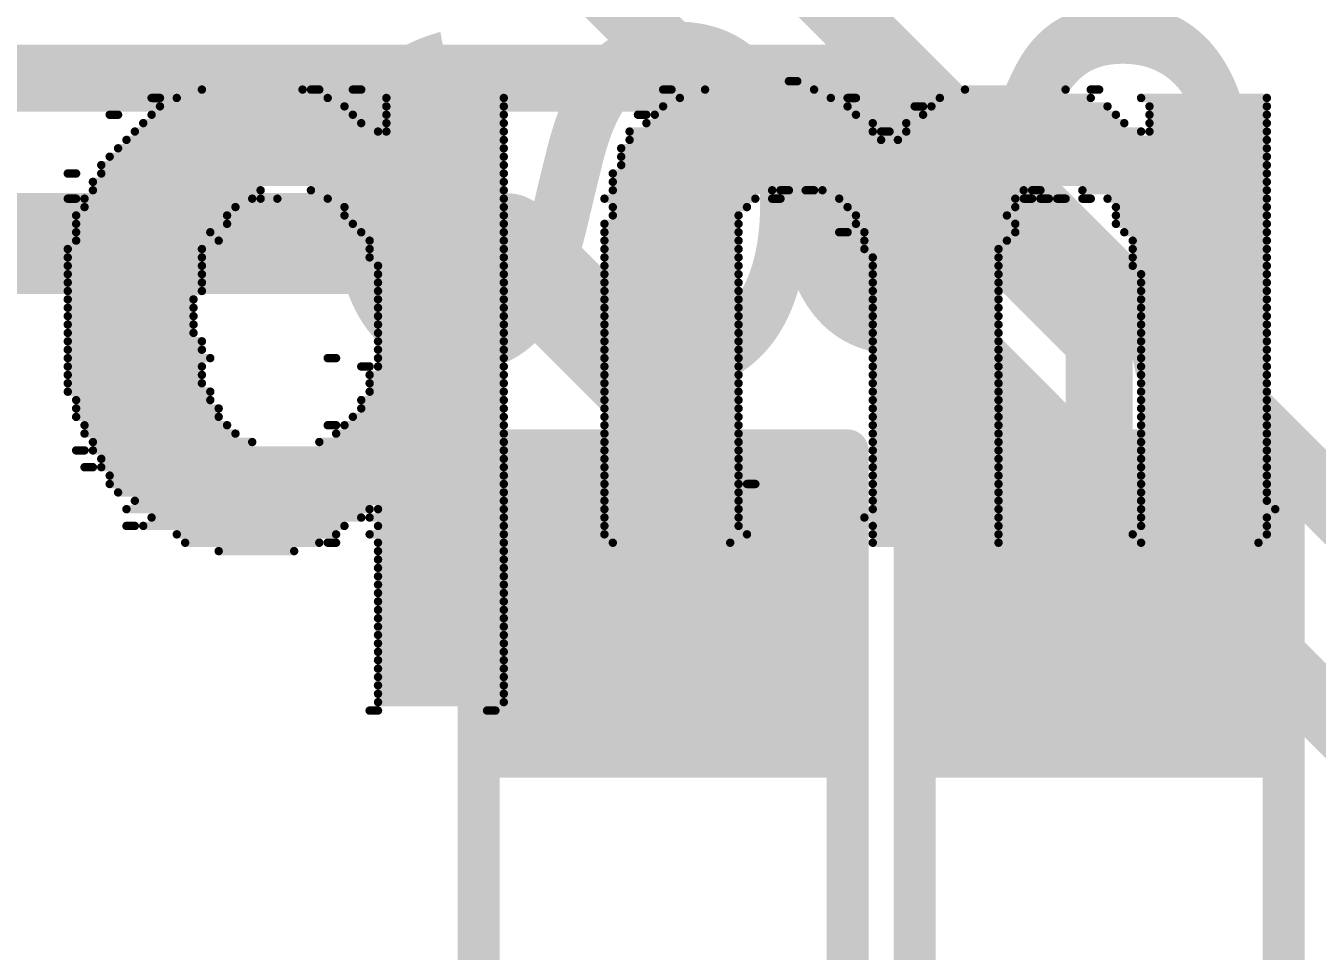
# Model space of a CAD drawing. Header units: millimetres. Extents: x -0.71 to 2.98, y -0.65 to 2.9.
# Drawn here: x 0.949 to 1.103, y 1.0423 to 1.1526 of the extents above; entities that cross this region are included whole.
import ezdxf

# ---------------------------------------------------------------- set-up
doc = ezdxf.new("R2010")
doc.units = ezdxf.units.MM
doc.header["$MEASUREMENT"] = 0
for name, color, linetype in [('BottomLayer', 5, 'Continuous'), ('BottomOverlay', 54, 'Continuous'), ('Mechanical2', 216, 'Continuous'), ('TopLayer', 1, 'Continuous'), ('TopOverlay', 2, 'Continuous'), ('TopPaste', 8, 'Continuous'), ('TopSolder', 216, 'Continuous')]:
    doc.layers.add(name, color=color, linetype=linetype)
doc.styles.add('Arial', font='', dxfattribs={"height": 0.2})
doc.styles.get('Arial').set_extended_font_data('Arial')

# ---------------------------------------------------------------- blocks, each defined once
blk = doc.blocks.new('SOLDER_BRIDGE_276')
at = {"layer": 'TopLayer'}
for points in [[(-0.045, -0.0175), (-0.045, 0.0175), (-0.015, 0.0175), (-0.015, -0.0175)], [(0.015, -0.0175), (0.015, 0.0175), (0.045, 0.0175), (0.045, -0.0175)]]:
    blk.add_hatch(color=1, dxfattribs=at).paths.add_polyline_path(points)
at = {"layer": 'TopPaste'}
for points in [[(-0.045, -0.0175), (-0.045, 0.0175), (-0.015, 0.0175), (-0.015, -0.0175)], [(0.015, -0.0175), (0.015, 0.0175), (0.045, 0.0175), (0.045, -0.0175)]]:
    blk.add_hatch(color=8, dxfattribs=at).paths.add_polyline_path(points)
at = {"layer": 'TopSolder'}
for points in [[(-0.049, -0.0215), (-0.049, 0.0215), (-0.011, 0.0215), (-0.011, -0.0215)], [(0.011, -0.0215), (0.011, 0.0215), (0.049, 0.0215), (0.049, -0.0215)]]:
    blk.add_hatch(color=216, dxfattribs=at).paths.add_polyline_path(points)
at = {"layer": 'TopOverlay', "const_width": 0.005}
for points in [[(-0.05, 0.022), (-0.05, -0.022)], [(-0.05, 0.022), (0.05, 0.022)], [(0.05, 0.022), (0.05, -0.022)], [(-0.05, -0.022), (0.05, -0.022)]]:
    blk.add_lwpolyline(points, dxfattribs=at)
at = {"layer": 'TopOverlay', "const_width": 0.0025}
for points in [[(-0.05125, 0.022, 1), (-0.04875, 0.022, 1)], [(-0.05125, 0.022, 1), (-0.04875, 0.022, 1)], [(0.04875, 0.022, 1), (0.05125, 0.022, 1)], [(0.04875, 0.022, 1), (0.05125, 0.022, 1)], [(-0.05125, -0.022, 1), (-0.04875, -0.022, 1)], [(-0.05125, -0.022, 1), (-0.04875, -0.022, 1)], [(0.04875, -0.022, 1), (0.05125, -0.022, 1)], [(0.04875, -0.022, 1), (0.05125, -0.022, 1)]]:
    blk.add_lwpolyline(points, format="xyb", close=True, dxfattribs=at)
blk = doc.blocks.new('SOLDER_BRIDGE_277')
at = {"layer": 'TopLayer'}
for points in [[(-0.045, -0.0175), (-0.045, 0.0175), (-0.015, 0.0175), (-0.015, -0.0175)], [(0.015, -0.0175), (0.015, 0.0175), (0.045, 0.0175), (0.045, -0.0175)]]:
    blk.add_hatch(color=1, dxfattribs=at).paths.add_polyline_path(points)
at = {"layer": 'TopPaste'}
for points in [[(-0.045, -0.0175), (-0.045, 0.0175), (-0.015, 0.0175), (-0.015, -0.0175)], [(0.015, -0.0175), (0.015, 0.0175), (0.045, 0.0175), (0.045, -0.0175)]]:
    blk.add_hatch(color=8, dxfattribs=at).paths.add_polyline_path(points)
at = {"layer": 'TopSolder'}
for points in [[(-0.049, -0.0215), (-0.049, 0.0215), (-0.011, 0.0215), (-0.011, -0.0215)], [(0.011, -0.0215), (0.011, 0.0215), (0.049, 0.0215), (0.049, -0.0215)]]:
    blk.add_hatch(color=216, dxfattribs=at).paths.add_polyline_path(points)
at = {"layer": 'TopOverlay', "const_width": 0.005}
for points in [[(-0.05, 0.022), (-0.05, -0.022)], [(-0.05, 0.022), (0.05, 0.022)], [(0.05, 0.022), (0.05, -0.022)], [(-0.05, -0.022), (0.05, -0.022)]]:
    blk.add_lwpolyline(points, dxfattribs=at)
at = {"layer": 'TopOverlay', "const_width": 0.0025}
for points in [[(-0.05125, 0.022, 1), (-0.04875, 0.022, 1)], [(-0.05125, 0.022, 1), (-0.04875, 0.022, 1)], [(0.04875, 0.022, 1), (0.05125, 0.022, 1)], [(0.04875, 0.022, 1), (0.05125, 0.022, 1)], [(-0.05125, -0.022, 1), (-0.04875, -0.022, 1)], [(-0.05125, -0.022, 1), (-0.04875, -0.022, 1)], [(0.04875, -0.022, 1), (0.05125, -0.022, 1)], [(0.04875, -0.022, 1), (0.05125, -0.022, 1)]]:
    blk.add_lwpolyline(points, format="xyb", close=True, dxfattribs=at)

msp = doc.modelspace()

# ---------------------------------------------------------------- linework, layer by layer
at = {"layer": 'BottomLayer', "const_width": 0.008}
for points in [[(1.00477, 1.19569), (1.13414, 1.06631)], [(0.99731, 1.17769), (1.12669, 1.04831)]]:
    msp.add_lwpolyline(points, dxfattribs=at)
at = {"layer": 'BottomOverlay', "const_width": 0.001}
for points in [[(1.04, 1.146), (1.041, 1.146)], [(0.964, 1.144), (0.965, 1.144)], [(0.967, 1.144), (0.985, 1.144)], [(0.97, 1.145), (0.982, 1.145)], [(0.983, 1.145), (0.984, 1.145)], [(0.988, 1.145), (0.989, 1.145)], [(0.992, 1.144), (1.006, 1.144)], [(1.025, 1.145), (1.026, 1.145)], [(1.027, 1.144), (1.045, 1.144)], [(1.03, 1.145), (1.043, 1.145)], [(1.047, 1.144), (1.048, 1.144)], [(1.058, 1.144), (1.076, 1.144)], [(1.061, 1.145), (1.073, 1.145)], [(1.076, 1.145), (1.077, 1.145)], [(1.082, 1.144), (1.097, 1.144)], [(0.965, 1.143), (0.987, 1.143)], [(0.992, 1.143), (1.006, 1.143)], [(1.025, 1.143), (1.047, 1.143)], [(1.055, 1.143), (1.056, 1.143)], [(1.057, 1.143), (1.078, 1.143)], [(1.083, 1.143), (1.097, 1.143)], [(0.959, 1.142), (0.96, 1.142)], [(0.963, 1.141), (0.989, 1.141)], [(0.964, 1.142), (0.988, 1.142)], [(0.992, 1.142), (1.006, 1.142)], [(0.992, 1.141), (1.006, 1.141)], [(1.022, 1.142), (1.023, 1.142)], [(1.023, 1.141), (1.05, 1.141)], [(1.024, 1.142), (1.048, 1.142)], [(1.054, 1.141), (1.08, 1.141)], [(1.056, 1.142), (1.079, 1.142)], [(1.083, 1.142), (1.097, 1.142)], [(1.083, 1.141), (1.097, 1.141)], [(0.962, 1.14), (0.991, 1.14)], [(0.992, 1.14), (1.006, 1.14)], [(1.021, 1.14), (1.05, 1.14)], [(1.051, 1.14), (1.052, 1.14)], [(1.054, 1.14), (1.082, 1.14)], [(1.083, 1.14), (1.097, 1.14)], [(0.96, 1.138), (1.006, 1.138)], [(0.961, 1.139), (1.006, 1.139)], [(1.02, 1.138), (1.097, 1.138)], [(1.021, 1.139), (1.051, 1.139)], [(1.053, 1.139), (1.097, 1.139)], [(0.959, 1.137), (1.006, 1.137)], [(1.02, 1.137), (1.097, 1.137)], [(0.954, 1.135), (0.955, 1.135)], [(0.958, 1.136), (1.006, 1.136)], [(0.958, 1.135), (1.006, 1.135)], [(1.019, 1.135), (1.097, 1.135)], [(1.02, 1.136), (1.097, 1.136)], [(0.957, 1.134), (1.006, 1.134)], [(0.957, 1.133), (0.977, 1.133)], [(0.983, 1.133), (1.006, 1.133)], [(1.019, 1.134), (1.097, 1.134)], [(1.019, 1.133), (1.038, 1.133)], [(1.039, 1.133), (1.04, 1.133)], [(1.042, 1.133), (1.043, 1.133)], [(1.044, 1.133), (1.068, 1.133)], [(1.069, 1.133), (1.07, 1.133)], [(1.075, 1.133), (1.097, 1.133)], [(0.954, 1.132), (0.955, 1.132)], [(0.956, 1.132), (0.976, 1.132)], [(0.977, 1.132), (0.979, 1.132)], [(0.985, 1.132), (1.006, 1.132)], [(1.018, 1.132), (1.036, 1.132)], [(1.038, 1.132), (1.039, 1.132)], [(1.046, 1.132), (1.067, 1.132)], [(1.068, 1.132), (1.069, 1.132)], [(1.07, 1.132), (1.071, 1.132)], [(1.072, 1.132), (1.073, 1.132)], [(1.075, 1.132), (1.076, 1.132)], [(1.078, 1.132), (1.097, 1.132)], [(0.955, 1.13), (0.973, 1.13)], [(0.956, 1.131), (0.974, 1.131)], [(0.987, 1.131), (1.006, 1.131)], [(0.987, 1.13), (1.006, 1.13)], [(1.019, 1.131), (1.035, 1.131)], [(1.019, 1.13), (1.034, 1.13)], [(1.047, 1.131), (1.067, 1.131)], [(1.048, 1.13), (1.066, 1.13)], [(1.079, 1.131), (1.097, 1.131)], [(1.079, 1.13), (1.097, 1.13)], [(0.955, 1.129), (0.973, 1.129)], [(0.988, 1.129), (1.006, 1.129)], [(1.018, 1.129), (1.034, 1.129)], [(1.048, 1.129), (1.067, 1.129)], [(1.079, 1.129), (1.097, 1.129)], [(0.955, 1.128), (0.971, 1.128)], [(0.955, 1.127), (0.972, 1.127)], [(0.989, 1.128), (1.006, 1.128)], [(0.99, 1.127), (1.006, 1.127)], [(1.018, 1.128), (1.034, 1.128)], [(1.018, 1.127), (1.034, 1.127)], [(1.046, 1.128), (1.047, 1.128)], [(1.049, 1.128), (1.067, 1.128)], [(1.049, 1.127), (1.066, 1.127)], [(1.08, 1.128), (1.097, 1.128)], [(1.081, 1.127), (1.097, 1.127)], [(0.954, 1.126), (0.97, 1.126)], [(0.99, 1.126), (1.006, 1.126)], [(1.018, 1.126), (1.034, 1.126)], [(1.049, 1.126), (1.065, 1.126)], [(1.081, 1.126), (1.097, 1.126)], [(0.954, 1.125), (0.97, 1.125)], [(0.954, 1.124), (0.97, 1.124)], [(0.99, 1.125), (1.006, 1.125)], [(0.991, 1.124), (1.006, 1.124)], [(1.018, 1.125), (1.034, 1.125)], [(1.018, 1.124), (1.034, 1.124)], [(1.05, 1.125), (1.065, 1.125)], [(1.05, 1.124), (1.065, 1.124)], [(1.081, 1.125), (1.097, 1.125)], [(1.081, 1.124), (1.097, 1.124)], [(0.954, 1.123), (0.97, 1.123)], [(0.991, 1.123), (1.006, 1.123)], [(1.018, 1.123), (1.034, 1.123)], [(1.05, 1.123), (1.065, 1.123)], [(1.082, 1.123), (1.097, 1.123)], [(0.954, 1.122), (0.97, 1.122)], [(0.954, 1.121), (0.97, 1.121)], [(0.991, 1.122), (1.006, 1.122)], [(0.991, 1.121), (1.006, 1.121)], [(1.018, 1.122), (1.034, 1.122)], [(1.018, 1.121), (1.034, 1.121)], [(1.05, 1.122), (1.065, 1.122)], [(1.05, 1.121), (1.065, 1.121)], [(1.082, 1.122), (1.097, 1.122)], [(1.082, 1.121), (1.097, 1.121)], [(0.954, 1.12), (0.969, 1.12)], [(0.991, 1.12), (1.006, 1.12)], [(1.018, 1.12), (1.034, 1.12)], [(1.05, 1.12), (1.065, 1.12)], [(1.082, 1.12), (1.097, 1.12)], [(0.954, 1.119), (0.969, 1.119)], [(0.954, 1.118), (0.969, 1.118)], [(0.991, 1.119), (1.006, 1.119)], [(0.991, 1.118), (1.006, 1.118)], [(1.018, 1.119), (1.034, 1.119)], [(1.018, 1.118), (1.034, 1.118)], [(1.05, 1.119), (1.065, 1.119)], [(1.05, 1.118), (1.065, 1.118)], [(1.082, 1.119), (1.097, 1.119)], [(1.082, 1.118), (1.097, 1.118)], [(0.954, 1.117), (0.969, 1.117)], [(0.954, 1.116), (0.969, 1.116)], [(0.991, 1.117), (1.006, 1.117)], [(0.991, 1.116), (1.006, 1.116)], [(1.018, 1.117), (1.034, 1.117)], [(1.018, 1.116), (1.034, 1.116)], [(1.05, 1.117), (1.065, 1.117)], [(1.05, 1.116), (1.065, 1.116)], [(1.082, 1.117), (1.097, 1.117)], [(1.082, 1.116), (1.097, 1.116)], [(0.954, 1.115), (0.97, 1.115)], [(0.991, 1.115), (1.006, 1.115)], [(1.018, 1.115), (1.034, 1.115)], [(1.05, 1.115), (1.065, 1.115)], [(1.082, 1.115), (1.097, 1.115)], [(0.954, 1.114), (0.97, 1.114)], [(0.954, 1.113), (0.971, 1.113)], [(0.985, 1.113), (0.986, 1.113)], [(0.991, 1.114), (1.006, 1.114)], [(0.991, 1.113), (1.006, 1.113)], [(1.018, 1.114), (1.034, 1.114)], [(1.018, 1.113), (1.034, 1.113)], [(1.05, 1.114), (1.065, 1.114)], [(1.05, 1.113), (1.065, 1.113)], [(1.082, 1.114), (1.097, 1.114)], [(1.082, 1.113), (1.097, 1.113)], [(0.954, 1.112), (0.97, 1.112)], [(0.989, 1.112), (0.99, 1.112)], [(0.991, 1.112), (1.006, 1.112)], [(1.018, 1.112), (1.034, 1.112)], [(1.05, 1.112), (1.065, 1.112)], [(1.082, 1.112), (1.097, 1.112)], [(0.954, 1.111), (0.97, 1.111)], [(0.954, 1.11), (0.97, 1.11)], [(0.99, 1.111), (1.006, 1.111)], [(0.99, 1.11), (1.006, 1.11)], [(1.018, 1.111), (1.034, 1.111)], [(1.018, 1.11), (1.034, 1.11)], [(1.05, 1.111), (1.065, 1.111)], [(1.05, 1.11), (1.065, 1.11)], [(1.082, 1.111), (1.097, 1.111)], [(1.082, 1.11), (1.097, 1.11)], [(0.954, 1.109), (0.971, 1.109)], [(0.99, 1.109), (1.006, 1.109)], [(1.018, 1.109), (1.034, 1.109)], [(1.05, 1.109), (1.065, 1.109)], [(1.082, 1.109), (1.097, 1.109)], [(0.955, 1.108), (0.971, 1.108)], [(0.955, 1.107), (0.972, 1.107)], [(0.989, 1.108), (1.006, 1.108)], [(0.989, 1.107), (1.006, 1.107)], [(1.018, 1.108), (1.034, 1.108)], [(1.018, 1.107), (1.034, 1.107)], [(1.05, 1.108), (1.065, 1.108)], [(1.05, 1.107), (1.065, 1.107)], [(1.082, 1.108), (1.097, 1.108)], [(1.082, 1.107), (1.097, 1.107)], [(0.955, 1.106), (0.972, 1.106)], [(0.988, 1.106), (1.006, 1.106)], [(1.018, 1.106), (1.034, 1.106)], [(1.05, 1.106), (1.065, 1.106)], [(1.082, 1.106), (1.097, 1.106)], [(0.956, 1.105), (0.973, 1.105)], [(0.956, 1.104), (0.974, 1.104)], [(0.985, 1.105), (0.986, 1.105)], [(0.986, 1.104), (1.006, 1.104)], [(0.987, 1.105), (1.006, 1.105)], [(1.018, 1.105), (1.034, 1.105)], [(1.018, 1.104), (1.034, 1.104)], [(1.05, 1.105), (1.065, 1.105)], [(1.05, 1.104), (1.065, 1.104)], [(1.082, 1.105), (1.097, 1.105)], [(1.082, 1.104), (1.097, 1.104)], [(0.957, 1.103), (0.976, 1.103)], [(0.984, 1.103), (1.006, 1.103)], [(1.018, 1.103), (1.034, 1.103)], [(1.05, 1.103), (1.065, 1.103)], [(1.082, 1.103), (1.097, 1.103)], [(0.955, 1.102), (0.956, 1.102)], [(0.957, 1.102), (1.006, 1.102)], [(0.958, 1.101), (1.006, 1.101)], [(1.018, 1.102), (1.034, 1.102)], [(1.018, 1.101), (1.034, 1.101)], [(1.05, 1.102), (1.065, 1.102)], [(1.05, 1.101), (1.065, 1.101)], [(1.082, 1.102), (1.097, 1.102)], [(1.082, 1.101), (1.097, 1.101)], [(0.956, 1.1), (0.957, 1.1)], [(0.958, 1.1), (1.006, 1.1)], [(1.018, 1.1), (1.034, 1.1)], [(1.05, 1.1), (1.065, 1.1)], [(1.082, 1.1), (1.097, 1.1)], [(0.959, 1.099), (1.006, 1.099)], [(0.959, 1.098), (1.006, 1.098)], [(1.018, 1.099), (1.034, 1.099)], [(1.018, 1.098), (1.034, 1.098)], [(1.035, 1.098), (1.036, 1.098)], [(1.05, 1.099), (1.065, 1.099)], [(1.05, 1.098), (1.065, 1.098)], [(1.082, 1.099), (1.097, 1.099)], [(1.082, 1.098), (1.097, 1.098)], [(0.96, 1.097), (1.006, 1.097)], [(0.962, 1.096), (1.006, 1.096)], [(1.018, 1.097), (1.034, 1.097)], [(1.018, 1.096), (1.034, 1.096)], [(1.05, 1.097), (1.065, 1.097)], [(1.05, 1.096), (1.065, 1.096)], [(1.082, 1.097), (1.097, 1.097)], [(1.082, 1.096), (1.097, 1.096)], [(0.961, 1.095), (0.99, 1.095)], [(0.991, 1.095), (1.006, 1.095)], [(1.018, 1.095), (1.034, 1.095)], [(1.05, 1.095), (1.065, 1.095)], [(1.082, 1.095), (1.098, 1.095)], [(0.961, 1.093), (0.962, 1.093)], [(0.963, 1.093), (0.987, 1.093)], [(0.964, 1.094), (0.989, 1.094)], [(0.99, 1.094), (1.006, 1.094)], [(0.991, 1.093), (1.006, 1.093)], [(1.018, 1.094), (1.034, 1.094)], [(1.018, 1.093), (1.034, 1.093)], [(1.049, 1.094), (1.065, 1.094)], [(1.05, 1.093), (1.065, 1.093)], [(1.082, 1.094), (1.097, 1.094)], [(1.082, 1.093), (1.097, 1.093)], [(0.967, 1.092), (0.986, 1.092)], [(0.99, 1.092), (1.006, 1.092)], [(1.018, 1.092), (1.035, 1.092)], [(1.05, 1.092), (1.065, 1.092)], [(1.081, 1.092), (1.097, 1.092)], [(0.968, 1.091), (0.984, 1.091)], [(0.972, 1.09), (0.981, 1.09)], [(0.985, 1.091), (0.986, 1.091)], [(0.991, 1.091), (1.006, 1.091)], [(0.991, 1.09), (1.006, 1.09)], [(1.019, 1.091), (1.033, 1.091)], [(1.05, 1.091), (1.065, 1.091)], [(1.082, 1.091), (1.096, 1.091)], [(0.991, 1.089), (1.006, 1.089)], [(0.991, 1.088), (1.006, 1.088)], [(0.991, 1.087), (1.006, 1.087)], [(0.991, 1.086), (1.006, 1.086)], [(0.991, 1.085), (1.006, 1.085)], [(0.991, 1.084), (1.006, 1.084)], [(0.991, 1.083), (1.006, 1.083)], [(0.991, 1.082), (1.006, 1.082)], [(0.991, 1.081), (1.006, 1.081)], [(0.991, 1.08), (1.006, 1.08)], [(0.991, 1.079), (1.006, 1.079)], [(0.991, 1.078), (1.006, 1.078)], [(0.991, 1.077), (1.006, 1.077)], [(0.991, 1.076), (1.006, 1.076)], [(0.991, 1.075), (1.006, 1.075)], [(0.991, 1.074), (1.006, 1.074)], [(0.991, 1.073), (1.006, 1.073)], [(0.991, 1.072), (1.006, 1.072)], [(0.99, 1.071), (0.991, 1.071)], [(1.004, 1.071), (1.005, 1.071)]]:
    msp.add_lwpolyline(points, dxfattribs=at)
at = {"layer": 'BottomOverlay', "const_width": 0.0005}
for points in [[(1.03975, 1.146, 1), (1.04025, 1.146, 1)], [(1.04075, 1.146, 1), (1.04125, 1.146, 1)], [(0.96375, 1.144, 1), (0.96425, 1.144, 1)], [(0.96475, 1.144, 1), (0.96525, 1.144, 1)], [(0.96675, 1.144, 1), (0.96725, 1.144, 1)], [(0.96975, 1.145, 1), (0.97025, 1.145, 1)], [(0.98175, 1.145, 1), (0.98225, 1.145, 1)], [(0.98275, 1.145, 1), (0.98325, 1.145, 1)], [(0.98375, 1.145, 1), (0.98425, 1.145, 1)], [(0.98475, 1.144, 1), (0.98525, 1.144, 1)], [(0.98775, 1.145, 1), (0.98825, 1.145, 1)], [(0.98875, 1.145, 1), (0.98925, 1.145, 1)], [(0.99175, 1.144, 1), (0.99225, 1.144, 1)], [(1.00575, 1.144, 1), (1.00625, 1.144, 1)], [(1.02475, 1.145, 1), (1.02525, 1.145, 1)], [(1.02575, 1.145, 1), (1.02625, 1.145, 1)], [(1.02675, 1.144, 1), (1.02725, 1.144, 1)], [(1.02975, 1.145, 1), (1.03025, 1.145, 1)], [(1.04275, 1.145, 1), (1.04325, 1.145, 1)], [(1.04475, 1.144, 1), (1.04525, 1.144, 1)], [(1.04675, 1.144, 1), (1.04725, 1.144, 1)], [(1.04775, 1.144, 1), (1.04825, 1.144, 1)], [(1.05775, 1.144, 1), (1.05825, 1.144, 1)], [(1.06075, 1.145, 1), (1.06125, 1.145, 1)], [(1.07275, 1.145, 1), (1.07325, 1.145, 1)], [(1.07575, 1.145, 1), (1.07625, 1.145, 1)], [(1.07575, 1.144, 1), (1.07625, 1.144, 1)], [(1.07675, 1.145, 1), (1.07725, 1.145, 1)], [(1.08175, 1.144, 1), (1.08225, 1.144, 1)], [(1.09675, 1.144, 1), (1.09725, 1.144, 1)], [(0.96475, 1.143, 1), (0.96525, 1.143, 1)], [(0.98675, 1.143, 1), (0.98725, 1.143, 1)], [(0.99175, 1.143, 1), (0.99225, 1.143, 1)], [(1.00575, 1.143, 1), (1.00625, 1.143, 1)], [(1.02475, 1.143, 1), (1.02525, 1.143, 1)], [(1.04675, 1.143, 1), (1.04725, 1.143, 1)], [(1.05475, 1.143, 1), (1.05525, 1.143, 1)], [(1.05575, 1.143, 1), (1.05625, 1.143, 1)], [(1.05675, 1.143, 1), (1.05725, 1.143, 1)], [(1.07775, 1.143, 1), (1.07825, 1.143, 1)], [(1.08275, 1.143, 1), (1.08325, 1.143, 1)], [(1.09675, 1.143, 1), (1.09725, 1.143, 1)], [(0.95875, 1.142, 1), (0.95925, 1.142, 1)], [(0.95975, 1.142, 1), (0.96025, 1.142, 1)], [(0.96275, 1.141, 1), (0.96325, 1.141, 1)], [(0.96375, 1.142, 1), (0.96425, 1.142, 1)], [(0.98775, 1.142, 1), (0.98825, 1.142, 1)], [(0.98875, 1.141, 1), (0.98925, 1.141, 1)], [(0.99175, 1.142, 1), (0.99225, 1.142, 1)], [(0.99175, 1.141, 1), (0.99225, 1.141, 1)], [(1.00575, 1.142, 1), (1.00625, 1.142, 1)], [(1.00575, 1.141, 1), (1.00625, 1.141, 1)], [(1.02175, 1.142, 1), (1.02225, 1.142, 1)], [(1.02275, 1.142, 1), (1.02325, 1.142, 1)], [(1.02275, 1.141, 1), (1.02325, 1.141, 1)], [(1.02375, 1.142, 1), (1.02425, 1.142, 1)], [(1.04775, 1.142, 1), (1.04825, 1.142, 1)], [(1.04975, 1.141, 1), (1.05025, 1.141, 1)], [(1.05375, 1.141, 1), (1.05425, 1.141, 1)], [(1.05575, 1.142, 1), (1.05625, 1.142, 1)], [(1.07875, 1.142, 1), (1.07925, 1.142, 1)], [(1.07975, 1.141, 1), (1.08025, 1.141, 1)], [(1.08275, 1.142, 1), (1.08325, 1.142, 1)], [(1.08275, 1.141, 1), (1.08325, 1.141, 1)], [(1.09675, 1.142, 1), (1.09725, 1.142, 1)], [(1.09675, 1.141, 1), (1.09725, 1.141, 1)], [(0.96175, 1.14, 1), (0.96225, 1.14, 1)], [(0.99075, 1.14, 1), (0.99125, 1.14, 1)], [(0.99175, 1.14, 1), (0.99225, 1.14, 1)], [(1.00575, 1.14, 1), (1.00625, 1.14, 1)], [(1.02075, 1.14, 1), (1.02125, 1.14, 1)], [(1.04975, 1.14, 1), (1.05025, 1.14, 1)], [(1.05075, 1.14, 1), (1.05125, 1.14, 1)], [(1.05175, 1.14, 1), (1.05225, 1.14, 1)], [(1.05375, 1.14, 1), (1.05425, 1.14, 1)], [(1.08175, 1.14, 1), (1.08225, 1.14, 1)], [(1.08275, 1.14, 1), (1.08325, 1.14, 1)], [(1.09675, 1.14, 1), (1.09725, 1.14, 1)], [(0.95975, 1.138, 1), (0.96025, 1.138, 1)], [(0.96075, 1.139, 1), (0.96125, 1.139, 1)], [(1.00575, 1.139, 1), (1.00625, 1.139, 1)], [(1.00575, 1.138, 1), (1.00625, 1.138, 1)], [(1.01975, 1.138, 1), (1.02025, 1.138, 1)], [(1.02075, 1.139, 1), (1.02125, 1.139, 1)], [(1.05075, 1.139, 1), (1.05125, 1.139, 1)], [(1.05275, 1.139, 1), (1.05325, 1.139, 1)], [(1.09675, 1.139, 1), (1.09725, 1.139, 1)], [(1.09675, 1.138, 1), (1.09725, 1.138, 1)], [(0.95875, 1.137, 1), (0.95925, 1.137, 1)], [(1.00575, 1.137, 1), (1.00625, 1.137, 1)], [(1.01975, 1.137, 1), (1.02025, 1.137, 1)], [(1.09675, 1.137, 1), (1.09725, 1.137, 1)], [(0.95375, 1.135, 1), (0.95425, 1.135, 1)], [(0.95475, 1.135, 1), (0.95525, 1.135, 1)], [(0.95775, 1.136, 1), (0.95825, 1.136, 1)], [(0.95775, 1.135, 1), (0.95825, 1.135, 1)], [(1.00575, 1.136, 1), (1.00625, 1.136, 1)], [(1.00575, 1.135, 1), (1.00625, 1.135, 1)], [(1.01875, 1.135, 1), (1.01925, 1.135, 1)], [(1.01975, 1.136, 1), (1.02025, 1.136, 1)], [(1.09675, 1.136, 1), (1.09725, 1.136, 1)], [(1.09675, 1.135, 1), (1.09725, 1.135, 1)], [(0.95675, 1.134, 1), (0.95725, 1.134, 1)], [(0.95675, 1.133, 1), (0.95725, 1.133, 1)], [(0.97675, 1.133, 1), (0.97725, 1.133, 1)], [(0.98275, 1.133, 1), (0.98325, 1.133, 1)], [(1.00575, 1.134, 1), (1.00625, 1.134, 1)], [(1.00575, 1.133, 1), (1.00625, 1.133, 1)], [(1.01875, 1.134, 1), (1.01925, 1.134, 1)], [(1.01875, 1.133, 1), (1.01925, 1.133, 1)], [(1.03775, 1.133, 1), (1.03825, 1.133, 1)], [(1.03875, 1.133, 1), (1.03925, 1.133, 1)], [(1.03975, 1.133, 1), (1.04025, 1.133, 1)], [(1.04175, 1.133, 1), (1.04225, 1.133, 1)], [(1.04275, 1.133, 1), (1.04325, 1.133, 1)], [(1.04375, 1.133, 1), (1.04425, 1.133, 1)], [(1.06775, 1.133, 1), (1.06825, 1.133, 1)], [(1.06875, 1.133, 1), (1.06925, 1.133, 1)], [(1.06975, 1.133, 1), (1.07025, 1.133, 1)], [(1.07475, 1.133, 1), (1.07525, 1.133, 1)], [(1.09675, 1.134, 1), (1.09725, 1.134, 1)], [(1.09675, 1.133, 1), (1.09725, 1.133, 1)], [(0.95375, 1.132, 1), (0.95425, 1.132, 1)], [(0.95475, 1.132, 1), (0.95525, 1.132, 1)], [(0.95575, 1.132, 1), (0.95625, 1.132, 1)], [(0.97575, 1.132, 1), (0.97625, 1.132, 1)], [(0.97675, 1.132, 1), (0.97725, 1.132, 1)], [(0.97875, 1.132, 1), (0.97925, 1.132, 1)], [(0.98475, 1.132, 1), (0.98525, 1.132, 1)], [(1.00575, 1.132, 1), (1.00625, 1.132, 1)], [(1.01775, 1.132, 1), (1.01825, 1.132, 1)], [(1.03575, 1.132, 1), (1.03625, 1.132, 1)], [(1.03775, 1.132, 1), (1.03825, 1.132, 1)], [(1.03875, 1.132, 1), (1.03925, 1.132, 1)], [(1.04575, 1.132, 1), (1.04625, 1.132, 1)], [(1.06675, 1.132, 1), (1.06725, 1.132, 1)], [(1.06775, 1.132, 1), (1.06825, 1.132, 1)], [(1.06875, 1.132, 1), (1.06925, 1.132, 1)], [(1.06975, 1.132, 1), (1.07025, 1.132, 1)], [(1.07075, 1.132, 1), (1.07125, 1.132, 1)], [(1.07175, 1.132, 1), (1.07225, 1.132, 1)], [(1.07275, 1.132, 1), (1.07325, 1.132, 1)], [(1.07475, 1.132, 1), (1.07525, 1.132, 1)], [(1.07575, 1.132, 1), (1.07625, 1.132, 1)], [(1.07775, 1.132, 1), (1.07825, 1.132, 1)], [(1.09675, 1.132, 1), (1.09725, 1.132, 1)], [(0.95475, 1.13, 1), (0.95525, 1.13, 1)], [(0.95575, 1.131, 1), (0.95625, 1.131, 1)], [(0.97275, 1.13, 1), (0.97325, 1.13, 1)], [(0.97375, 1.131, 1), (0.97425, 1.131, 1)], [(0.98675, 1.131, 1), (0.98725, 1.131, 1)], [(0.98675, 1.13, 1), (0.98725, 1.13, 1)], [(1.00575, 1.131, 1), (1.00625, 1.131, 1)], [(1.00575, 1.13, 1), (1.00625, 1.13, 1)], [(1.01875, 1.131, 1), (1.01925, 1.131, 1)], [(1.01875, 1.13, 1), (1.01925, 1.13, 1)], [(1.03375, 1.13, 1), (1.03425, 1.13, 1)], [(1.03475, 1.131, 1), (1.03525, 1.131, 1)], [(1.04675, 1.131, 1), (1.04725, 1.131, 1)], [(1.04775, 1.13, 1), (1.04825, 1.13, 1)], [(1.06575, 1.13, 1), (1.06625, 1.13, 1)], [(1.06675, 1.131, 1), (1.06725, 1.131, 1)], [(1.07875, 1.131, 1), (1.07925, 1.131, 1)], [(1.07875, 1.13, 1), (1.07925, 1.13, 1)], [(1.09675, 1.131, 1), (1.09725, 1.131, 1)], [(1.09675, 1.13, 1), (1.09725, 1.13, 1)], [(0.95475, 1.129, 1), (0.95525, 1.129, 1)], [(0.97275, 1.129, 1), (0.97325, 1.129, 1)], [(0.98775, 1.129, 1), (0.98825, 1.129, 1)], [(1.00575, 1.129, 1), (1.00625, 1.129, 1)], [(1.01775, 1.129, 1), (1.01825, 1.129, 1)], [(1.03375, 1.129, 1), (1.03425, 1.129, 1)], [(1.04775, 1.129, 1), (1.04825, 1.129, 1)], [(1.06675, 1.129, 1), (1.06725, 1.129, 1)], [(1.07875, 1.129, 1), (1.07925, 1.129, 1)], [(1.09675, 1.129, 1), (1.09725, 1.129, 1)], [(0.95475, 1.128, 1), (0.95525, 1.128, 1)], [(0.95475, 1.127, 1), (0.95525, 1.127, 1)], [(0.97075, 1.128, 1), (0.97125, 1.128, 1)], [(0.97175, 1.127, 1), (0.97225, 1.127, 1)], [(0.98875, 1.128, 1), (0.98925, 1.128, 1)], [(0.98975, 1.127, 1), (0.99025, 1.127, 1)], [(1.00575, 1.128, 1), (1.00625, 1.128, 1)], [(1.00575, 1.127, 1), (1.00625, 1.127, 1)], [(1.01775, 1.128, 1), (1.01825, 1.128, 1)], [(1.01775, 1.127, 1), (1.01825, 1.127, 1)], [(1.03375, 1.128, 1), (1.03425, 1.128, 1)], [(1.03375, 1.127, 1), (1.03425, 1.127, 1)], [(1.04575, 1.128, 1), (1.04625, 1.128, 1)], [(1.04675, 1.128, 1), (1.04725, 1.128, 1)], [(1.04875, 1.128, 1), (1.04925, 1.128, 1)], [(1.04875, 1.127, 1), (1.04925, 1.127, 1)], [(1.06575, 1.127, 1), (1.06625, 1.127, 1)], [(1.06675, 1.128, 1), (1.06725, 1.128, 1)], [(1.07975, 1.128, 1), (1.08025, 1.128, 1)], [(1.08075, 1.127, 1), (1.08125, 1.127, 1)], [(1.09675, 1.128, 1), (1.09725, 1.128, 1)], [(1.09675, 1.127, 1), (1.09725, 1.127, 1)], [(0.95375, 1.126, 1), (0.95425, 1.126, 1)], [(0.96975, 1.126, 1), (0.97025, 1.126, 1)], [(0.98975, 1.126, 1), (0.99025, 1.126, 1)], [(1.00575, 1.126, 1), (1.00625, 1.126, 1)], [(1.01775, 1.126, 1), (1.01825, 1.126, 1)], [(1.03375, 1.126, 1), (1.03425, 1.126, 1)], [(1.04875, 1.126, 1), (1.04925, 1.126, 1)], [(1.06475, 1.126, 1), (1.06525, 1.126, 1)], [(1.08075, 1.126, 1), (1.08125, 1.126, 1)], [(1.09675, 1.126, 1), (1.09725, 1.126, 1)], [(0.95375, 1.125, 1), (0.95425, 1.125, 1)], [(0.95375, 1.124, 1), (0.95425, 1.124, 1)], [(0.96975, 1.125, 1), (0.97025, 1.125, 1)], [(0.96975, 1.124, 1), (0.97025, 1.124, 1)], [(0.98975, 1.125, 1), (0.99025, 1.125, 1)], [(0.99075, 1.124, 1), (0.99125, 1.124, 1)], [(1.00575, 1.125, 1), (1.00625, 1.125, 1)], [(1.00575, 1.124, 1), (1.00625, 1.124, 1)], [(1.01775, 1.125, 1), (1.01825, 1.125, 1)], [(1.01775, 1.124, 1), (1.01825, 1.124, 1)], [(1.03375, 1.125, 1), (1.03425, 1.125, 1)], [(1.03375, 1.124, 1), (1.03425, 1.124, 1)], [(1.04975, 1.125, 1), (1.05025, 1.125, 1)], [(1.04975, 1.124, 1), (1.05025, 1.124, 1)], [(1.06475, 1.125, 1), (1.06525, 1.125, 1)], [(1.06475, 1.124, 1), (1.06525, 1.124, 1)], [(1.08075, 1.125, 1), (1.08125, 1.125, 1)], [(1.08075, 1.124, 1), (1.08125, 1.124, 1)], [(1.09675, 1.125, 1), (1.09725, 1.125, 1)], [(1.09675, 1.124, 1), (1.09725, 1.124, 1)], [(0.95375, 1.123, 1), (0.95425, 1.123, 1)], [(0.96975, 1.123, 1), (0.97025, 1.123, 1)], [(0.99075, 1.123, 1), (0.99125, 1.123, 1)], [(1.00575, 1.123, 1), (1.00625, 1.123, 1)], [(1.01775, 1.123, 1), (1.01825, 1.123, 1)], [(1.03375, 1.123, 1), (1.03425, 1.123, 1)], [(1.04975, 1.123, 1), (1.05025, 1.123, 1)], [(1.06475, 1.123, 1), (1.06525, 1.123, 1)], [(1.08175, 1.123, 1), (1.08225, 1.123, 1)], [(1.09675, 1.123, 1), (1.09725, 1.123, 1)], [(0.95375, 1.122, 1), (0.95425, 1.122, 1)], [(0.95375, 1.121, 1), (0.95425, 1.121, 1)], [(0.96975, 1.122, 1), (0.97025, 1.122, 1)], [(0.96975, 1.121, 1), (0.97025, 1.121, 1)], [(0.99075, 1.122, 1), (0.99125, 1.122, 1)], [(0.99075, 1.121, 1), (0.99125, 1.121, 1)], [(1.00575, 1.122, 1), (1.00625, 1.122, 1)], [(1.00575, 1.121, 1), (1.00625, 1.121, 1)], [(1.01775, 1.122, 1), (1.01825, 1.122, 1)], [(1.01775, 1.121, 1), (1.01825, 1.121, 1)], [(1.03375, 1.122, 1), (1.03425, 1.122, 1)], [(1.03375, 1.121, 1), (1.03425, 1.121, 1)], [(1.04975, 1.122, 1), (1.05025, 1.122, 1)], [(1.04975, 1.121, 1), (1.05025, 1.121, 1)], [(1.06475, 1.122, 1), (1.06525, 1.122, 1)], [(1.06475, 1.121, 1), (1.06525, 1.121, 1)], [(1.08175, 1.122, 1), (1.08225, 1.122, 1)], [(1.08175, 1.121, 1), (1.08225, 1.121, 1)], [(1.09675, 1.122, 1), (1.09725, 1.122, 1)], [(1.09675, 1.121, 1), (1.09725, 1.121, 1)], [(0.95375, 1.12, 1), (0.95425, 1.12, 1)], [(0.96875, 1.12, 1), (0.96925, 1.12, 1)], [(0.99075, 1.12, 1), (0.99125, 1.12, 1)], [(1.00575, 1.12, 1), (1.00625, 1.12, 1)], [(1.01775, 1.12, 1), (1.01825, 1.12, 1)], [(1.03375, 1.12, 1), (1.03425, 1.12, 1)], [(1.04975, 1.12, 1), (1.05025, 1.12, 1)], [(1.06475, 1.12, 1), (1.06525, 1.12, 1)], [(1.08175, 1.12, 1), (1.08225, 1.12, 1)], [(1.09675, 1.12, 1), (1.09725, 1.12, 1)], [(0.95375, 1.119, 1), (0.95425, 1.119, 1)], [(0.95375, 1.118, 1), (0.95425, 1.118, 1)], [(0.96875, 1.119, 1), (0.96925, 1.119, 1)], [(0.96875, 1.118, 1), (0.96925, 1.118, 1)], [(0.99075, 1.119, 1), (0.99125, 1.119, 1)], [(0.99075, 1.118, 1), (0.99125, 1.118, 1)], [(1.00575, 1.119, 1), (1.00625, 1.119, 1)], [(1.00575, 1.118, 1), (1.00625, 1.118, 1)], [(1.01775, 1.119, 1), (1.01825, 1.119, 1)], [(1.01775, 1.118, 1), (1.01825, 1.118, 1)], [(1.03375, 1.119, 1), (1.03425, 1.119, 1)], [(1.03375, 1.118, 1), (1.03425, 1.118, 1)], [(1.04975, 1.119, 1), (1.05025, 1.119, 1)], [(1.04975, 1.118, 1), (1.05025, 1.118, 1)], [(1.06475, 1.119, 1), (1.06525, 1.119, 1)], [(1.06475, 1.118, 1), (1.06525, 1.118, 1)], [(1.08175, 1.119, 1), (1.08225, 1.119, 1)], [(1.08175, 1.118, 1), (1.08225, 1.118, 1)], [(1.09675, 1.119, 1), (1.09725, 1.119, 1)], [(1.09675, 1.118, 1), (1.09725, 1.118, 1)], [(0.95375, 1.117, 1), (0.95425, 1.117, 1)], [(0.95375, 1.116, 1), (0.95425, 1.116, 1)], [(0.96875, 1.117, 1), (0.96925, 1.117, 1)], [(0.96875, 1.116, 1), (0.96925, 1.116, 1)], [(0.99075, 1.117, 1), (0.99125, 1.117, 1)], [(0.99075, 1.116, 1), (0.99125, 1.116, 1)], [(1.00575, 1.117, 1), (1.00625, 1.117, 1)], [(1.00575, 1.116, 1), (1.00625, 1.116, 1)], [(1.01775, 1.117, 1), (1.01825, 1.117, 1)], [(1.01775, 1.116, 1), (1.01825, 1.116, 1)], [(1.03375, 1.117, 1), (1.03425, 1.117, 1)], [(1.03375, 1.116, 1), (1.03425, 1.116, 1)], [(1.04975, 1.117, 1), (1.05025, 1.117, 1)], [(1.04975, 1.116, 1), (1.05025, 1.116, 1)], [(1.06475, 1.117, 1), (1.06525, 1.117, 1)], [(1.06475, 1.116, 1), (1.06525, 1.116, 1)], [(1.08175, 1.117, 1), (1.08225, 1.117, 1)], [(1.08175, 1.116, 1), (1.08225, 1.116, 1)], [(1.09675, 1.117, 1), (1.09725, 1.117, 1)], [(1.09675, 1.116, 1), (1.09725, 1.116, 1)], [(0.95375, 1.115, 1), (0.95425, 1.115, 1)], [(0.96975, 1.115, 1), (0.97025, 1.115, 1)], [(0.99075, 1.115, 1), (0.99125, 1.115, 1)], [(1.00575, 1.115, 1), (1.00625, 1.115, 1)], [(1.01775, 1.115, 1), (1.01825, 1.115, 1)], [(1.03375, 1.115, 1), (1.03425, 1.115, 1)], [(1.04975, 1.115, 1), (1.05025, 1.115, 1)], [(1.06475, 1.115, 1), (1.06525, 1.115, 1)], [(1.08175, 1.115, 1), (1.08225, 1.115, 1)], [(1.09675, 1.115, 1), (1.09725, 1.115, 1)], [(0.95375, 1.114, 1), (0.95425, 1.114, 1)], [(0.95375, 1.113, 1), (0.95425, 1.113, 1)], [(0.96975, 1.114, 1), (0.97025, 1.114, 1)], [(0.97075, 1.113, 1), (0.97125, 1.113, 1)], [(0.98475, 1.113, 1), (0.98525, 1.113, 1)], [(0.98575, 1.113, 1), (0.98625, 1.113, 1)], [(0.99075, 1.114, 1), (0.99125, 1.114, 1)], [(0.99075, 1.113, 1), (0.99125, 1.113, 1)], [(1.00575, 1.114, 1), (1.00625, 1.114, 1)], [(1.00575, 1.113, 1), (1.00625, 1.113, 1)], [(1.01775, 1.114, 1), (1.01825, 1.114, 1)], [(1.01775, 1.113, 1), (1.01825, 1.113, 1)], [(1.03375, 1.114, 1), (1.03425, 1.114, 1)], [(1.03375, 1.113, 1), (1.03425, 1.113, 1)], [(1.04975, 1.114, 1), (1.05025, 1.114, 1)], [(1.04975, 1.113, 1), (1.05025, 1.113, 1)], [(1.06475, 1.114, 1), (1.06525, 1.114, 1)], [(1.06475, 1.113, 1), (1.06525, 1.113, 1)], [(1.08175, 1.114, 1), (1.08225, 1.114, 1)], [(1.08175, 1.113, 1), (1.08225, 1.113, 1)], [(1.09675, 1.114, 1), (1.09725, 1.114, 1)], [(1.09675, 1.113, 1), (1.09725, 1.113, 1)], [(0.95375, 1.112, 1), (0.95425, 1.112, 1)], [(0.96975, 1.112, 1), (0.97025, 1.112, 1)], [(0.98875, 1.112, 1), (0.98925, 1.112, 1)], [(0.98975, 1.112, 1), (0.99025, 1.112, 1)], [(0.99075, 1.112, 1), (0.99125, 1.112, 1)], [(1.00575, 1.112, 1), (1.00625, 1.112, 1)], [(1.01775, 1.112, 1), (1.01825, 1.112, 1)], [(1.03375, 1.112, 1), (1.03425, 1.112, 1)], [(1.04975, 1.112, 1), (1.05025, 1.112, 1)], [(1.06475, 1.112, 1), (1.06525, 1.112, 1)], [(1.08175, 1.112, 1), (1.08225, 1.112, 1)], [(1.09675, 1.112, 1), (1.09725, 1.112, 1)], [(0.95375, 1.111, 1), (0.95425, 1.111, 1)], [(0.95375, 1.11, 1), (0.95425, 1.11, 1)], [(0.96975, 1.111, 1), (0.97025, 1.111, 1)], [(0.96975, 1.11, 1), (0.97025, 1.11, 1)], [(0.98975, 1.111, 1), (0.99025, 1.111, 1)], [(0.98975, 1.11, 1), (0.99025, 1.11, 1)], [(1.00575, 1.111, 1), (1.00625, 1.111, 1)], [(1.00575, 1.11, 1), (1.00625, 1.11, 1)], [(1.01775, 1.111, 1), (1.01825, 1.111, 1)], [(1.01775, 1.11, 1), (1.01825, 1.11, 1)], [(1.03375, 1.111, 1), (1.03425, 1.111, 1)], [(1.03375, 1.11, 1), (1.03425, 1.11, 1)], [(1.04975, 1.111, 1), (1.05025, 1.111, 1)], [(1.04975, 1.11, 1), (1.05025, 1.11, 1)], [(1.06475, 1.111, 1), (1.06525, 1.111, 1)], [(1.06475, 1.11, 1), (1.06525, 1.11, 1)], [(1.08175, 1.111, 1), (1.08225, 1.111, 1)], [(1.08175, 1.11, 1), (1.08225, 1.11, 1)], [(1.09675, 1.111, 1), (1.09725, 1.111, 1)], [(1.09675, 1.11, 1), (1.09725, 1.11, 1)], [(0.95375, 1.109, 1), (0.95425, 1.109, 1)], [(0.97075, 1.109, 1), (0.97125, 1.109, 1)], [(0.98975, 1.109, 1), (0.99025, 1.109, 1)], [(1.00575, 1.109, 1), (1.00625, 1.109, 1)], [(1.01775, 1.109, 1), (1.01825, 1.109, 1)], [(1.03375, 1.109, 1), (1.03425, 1.109, 1)], [(1.04975, 1.109, 1), (1.05025, 1.109, 1)], [(1.06475, 1.109, 1), (1.06525, 1.109, 1)], [(1.08175, 1.109, 1), (1.08225, 1.109, 1)], [(1.09675, 1.109, 1), (1.09725, 1.109, 1)], [(0.95475, 1.108, 1), (0.95525, 1.108, 1)], [(0.95475, 1.107, 1), (0.95525, 1.107, 1)], [(0.97075, 1.108, 1), (0.97125, 1.108, 1)], [(0.97175, 1.107, 1), (0.97225, 1.107, 1)], [(0.98875, 1.108, 1), (0.98925, 1.108, 1)], [(0.98875, 1.107, 1), (0.98925, 1.107, 1)], [(1.00575, 1.108, 1), (1.00625, 1.108, 1)], [(1.00575, 1.107, 1), (1.00625, 1.107, 1)], [(1.01775, 1.108, 1), (1.01825, 1.108, 1)], [(1.01775, 1.107, 1), (1.01825, 1.107, 1)], [(1.03375, 1.108, 1), (1.03425, 1.108, 1)], [(1.03375, 1.107, 1), (1.03425, 1.107, 1)], [(1.04975, 1.108, 1), (1.05025, 1.108, 1)], [(1.04975, 1.107, 1), (1.05025, 1.107, 1)], [(1.06475, 1.108, 1), (1.06525, 1.108, 1)], [(1.06475, 1.107, 1), (1.06525, 1.107, 1)], [(1.08175, 1.108, 1), (1.08225, 1.108, 1)], [(1.08175, 1.107, 1), (1.08225, 1.107, 1)], [(1.09675, 1.108, 1), (1.09725, 1.108, 1)], [(1.09675, 1.107, 1), (1.09725, 1.107, 1)], [(0.95475, 1.106, 1), (0.95525, 1.106, 1)], [(0.97175, 1.106, 1), (0.97225, 1.106, 1)], [(0.98775, 1.106, 1), (0.98825, 1.106, 1)], [(1.00575, 1.106, 1), (1.00625, 1.106, 1)], [(1.01775, 1.106, 1), (1.01825, 1.106, 1)], [(1.03375, 1.106, 1), (1.03425, 1.106, 1)], [(1.04975, 1.106, 1), (1.05025, 1.106, 1)], [(1.06475, 1.106, 1), (1.06525, 1.106, 1)], [(1.08175, 1.106, 1), (1.08225, 1.106, 1)], [(1.09675, 1.106, 1), (1.09725, 1.106, 1)], [(0.95575, 1.105, 1), (0.95625, 1.105, 1)], [(0.95575, 1.104, 1), (0.95625, 1.104, 1)], [(0.97275, 1.105, 1), (0.97325, 1.105, 1)], [(0.97375, 1.104, 1), (0.97425, 1.104, 1)], [(0.98475, 1.105, 1), (0.98525, 1.105, 1)], [(0.98575, 1.105, 1), (0.98625, 1.105, 1)], [(0.98575, 1.104, 1), (0.98625, 1.104, 1)], [(0.98675, 1.105, 1), (0.98725, 1.105, 1)], [(1.00575, 1.105, 1), (1.00625, 1.105, 1)], [(1.00575, 1.104, 1), (1.00625, 1.104, 1)], [(1.01775, 1.105, 1), (1.01825, 1.105, 1)], [(1.01775, 1.104, 1), (1.01825, 1.104, 1)], [(1.03375, 1.105, 1), (1.03425, 1.105, 1)], [(1.03375, 1.104, 1), (1.03425, 1.104, 1)], [(1.04975, 1.105, 1), (1.05025, 1.105, 1)], [(1.04975, 1.104, 1), (1.05025, 1.104, 1)], [(1.06475, 1.105, 1), (1.06525, 1.105, 1)], [(1.06475, 1.104, 1), (1.06525, 1.104, 1)], [(1.08175, 1.105, 1), (1.08225, 1.105, 1)], [(1.08175, 1.104, 1), (1.08225, 1.104, 1)], [(1.09675, 1.105, 1), (1.09725, 1.105, 1)], [(1.09675, 1.104, 1), (1.09725, 1.104, 1)], [(0.95675, 1.103, 1), (0.95725, 1.103, 1)], [(0.97575, 1.103, 1), (0.97625, 1.103, 1)], [(0.98375, 1.103, 1), (0.98425, 1.103, 1)], [(1.00575, 1.103, 1), (1.00625, 1.103, 1)], [(1.01775, 1.103, 1), (1.01825, 1.103, 1)], [(1.03375, 1.103, 1), (1.03425, 1.103, 1)], [(1.04975, 1.103, 1), (1.05025, 1.103, 1)], [(1.06475, 1.103, 1), (1.06525, 1.103, 1)], [(1.08175, 1.103, 1), (1.08225, 1.103, 1)], [(1.09675, 1.103, 1), (1.09725, 1.103, 1)], [(0.95475, 1.102, 1), (0.95525, 1.102, 1)], [(0.95575, 1.102, 1), (0.95625, 1.102, 1)], [(0.95675, 1.102, 1), (0.95725, 1.102, 1)], [(0.95775, 1.101, 1), (0.95825, 1.101, 1)], [(1.00575, 1.102, 1), (1.00625, 1.102, 1)], [(1.00575, 1.101, 1), (1.00625, 1.101, 1)], [(1.01775, 1.102, 1), (1.01825, 1.102, 1)], [(1.01775, 1.101, 1), (1.01825, 1.101, 1)], [(1.03375, 1.102, 1), (1.03425, 1.102, 1)], [(1.03375, 1.101, 1), (1.03425, 1.101, 1)], [(1.04975, 1.102, 1), (1.05025, 1.102, 1)], [(1.04975, 1.101, 1), (1.05025, 1.101, 1)], [(1.06475, 1.102, 1), (1.06525, 1.102, 1)], [(1.06475, 1.101, 1), (1.06525, 1.101, 1)], [(1.08175, 1.102, 1), (1.08225, 1.102, 1)], [(1.08175, 1.101, 1), (1.08225, 1.101, 1)], [(1.09675, 1.102, 1), (1.09725, 1.102, 1)], [(1.09675, 1.101, 1), (1.09725, 1.101, 1)], [(0.95575, 1.1, 1), (0.95625, 1.1, 1)], [(0.95675, 1.1, 1), (0.95725, 1.1, 1)], [(0.95775, 1.1, 1), (0.95825, 1.1, 1)], [(1.00575, 1.1, 1), (1.00625, 1.1, 1)], [(1.01775, 1.1, 1), (1.01825, 1.1, 1)], [(1.03375, 1.1, 1), (1.03425, 1.1, 1)], [(1.04975, 1.1, 1), (1.05025, 1.1, 1)], [(1.06475, 1.1, 1), (1.06525, 1.1, 1)], [(1.08175, 1.1, 1), (1.08225, 1.1, 1)], [(1.09675, 1.1, 1), (1.09725, 1.1, 1)], [(0.95875, 1.099, 1), (0.95925, 1.099, 1)], [(0.95875, 1.098, 1), (0.95925, 1.098, 1)], [(1.00575, 1.099, 1), (1.00625, 1.099, 1)], [(1.00575, 1.098, 1), (1.00625, 1.098, 1)], [(1.01775, 1.099, 1), (1.01825, 1.099, 1)], [(1.01775, 1.098, 1), (1.01825, 1.098, 1)], [(1.03375, 1.099, 1), (1.03425, 1.099, 1)], [(1.03375, 1.098, 1), (1.03425, 1.098, 1)], [(1.03475, 1.098, 1), (1.03525, 1.098, 1)], [(1.03575, 1.098, 1), (1.03625, 1.098, 1)], [(1.04975, 1.099, 1), (1.05025, 1.099, 1)], [(1.04975, 1.098, 1), (1.05025, 1.098, 1)], [(1.06475, 1.099, 1), (1.06525, 1.099, 1)], [(1.06475, 1.098, 1), (1.06525, 1.098, 1)], [(1.08175, 1.099, 1), (1.08225, 1.099, 1)], [(1.08175, 1.098, 1), (1.08225, 1.098, 1)], [(1.09675, 1.099, 1), (1.09725, 1.099, 1)], [(1.09675, 1.098, 1), (1.09725, 1.098, 1)], [(0.95975, 1.097, 1), (0.96025, 1.097, 1)], [(0.96175, 1.096, 1), (0.96225, 1.096, 1)], [(1.00575, 1.097, 1), (1.00625, 1.097, 1)], [(1.00575, 1.096, 1), (1.00625, 1.096, 1)], [(1.01775, 1.097, 1), (1.01825, 1.097, 1)], [(1.01775, 1.096, 1), (1.01825, 1.096, 1)], [(1.03375, 1.097, 1), (1.03425, 1.097, 1)], [(1.03375, 1.096, 1), (1.03425, 1.096, 1)], [(1.04975, 1.097, 1), (1.05025, 1.097, 1)], [(1.04975, 1.096, 1), (1.05025, 1.096, 1)], [(1.06475, 1.097, 1), (1.06525, 1.097, 1)], [(1.06475, 1.096, 1), (1.06525, 1.096, 1)], [(1.08175, 1.097, 1), (1.08225, 1.097, 1)], [(1.08175, 1.096, 1), (1.08225, 1.096, 1)], [(1.09675, 1.097, 1), (1.09725, 1.097, 1)], [(1.09675, 1.096, 1), (1.09725, 1.096, 1)], [(0.96075, 1.095, 1), (0.96125, 1.095, 1)], [(0.98975, 1.095, 1), (0.99025, 1.095, 1)], [(0.99075, 1.095, 1), (0.99125, 1.095, 1)], [(1.00575, 1.095, 1), (1.00625, 1.095, 1)], [(1.01775, 1.095, 1), (1.01825, 1.095, 1)], [(1.03375, 1.095, 1), (1.03425, 1.095, 1)], [(1.04975, 1.095, 1), (1.05025, 1.095, 1)], [(1.06475, 1.095, 1), (1.06525, 1.095, 1)], [(1.08175, 1.095, 1), (1.08225, 1.095, 1)], [(1.09775, 1.095, 1), (1.09825, 1.095, 1)], [(0.96075, 1.093, 1), (0.96125, 1.093, 1)], [(0.96175, 1.093, 1), (0.96225, 1.093, 1)], [(0.96275, 1.093, 1), (0.96325, 1.093, 1)], [(0.96375, 1.094, 1), (0.96425, 1.094, 1)], [(0.98675, 1.093, 1), (0.98725, 1.093, 1)], [(0.98875, 1.094, 1), (0.98925, 1.094, 1)], [(0.98975, 1.094, 1), (0.99025, 1.094, 1)], [(0.99075, 1.093, 1), (0.99125, 1.093, 1)], [(1.00575, 1.094, 1), (1.00625, 1.094, 1)], [(1.00575, 1.093, 1), (1.00625, 1.093, 1)], [(1.01775, 1.094, 1), (1.01825, 1.094, 1)], [(1.01775, 1.093, 1), (1.01825, 1.093, 1)], [(1.03375, 1.094, 1), (1.03425, 1.094, 1)], [(1.03375, 1.093, 1), (1.03425, 1.093, 1)], [(1.04875, 1.094, 1), (1.04925, 1.094, 1)], [(1.04975, 1.093, 1), (1.05025, 1.093, 1)], [(1.06475, 1.094, 1), (1.06525, 1.094, 1)], [(1.06475, 1.093, 1), (1.06525, 1.093, 1)], [(1.08175, 1.094, 1), (1.08225, 1.094, 1)], [(1.08175, 1.093, 1), (1.08225, 1.093, 1)], [(1.09675, 1.094, 1), (1.09725, 1.094, 1)], [(1.09675, 1.093, 1), (1.09725, 1.093, 1)], [(0.96675, 1.092, 1), (0.96725, 1.092, 1)], [(0.98575, 1.092, 1), (0.98625, 1.092, 1)], [(0.98975, 1.092, 1), (0.99025, 1.092, 1)], [(1.00575, 1.092, 1), (1.00625, 1.092, 1)], [(1.01775, 1.092, 1), (1.01825, 1.092, 1)], [(1.03475, 1.092, 1), (1.03525, 1.092, 1)], [(1.04975, 1.092, 1), (1.05025, 1.092, 1)], [(1.06475, 1.092, 1), (1.06525, 1.092, 1)], [(1.08075, 1.092, 1), (1.08125, 1.092, 1)], [(1.09675, 1.092, 1), (1.09725, 1.092, 1)], [(0.96775, 1.091, 1), (0.96825, 1.091, 1)], [(0.97175, 1.09, 1), (0.97225, 1.09, 1)], [(0.98075, 1.09, 1), (0.98125, 1.09, 1)], [(0.98375, 1.091, 1), (0.98425, 1.091, 1)], [(0.98475, 1.091, 1), (0.98525, 1.091, 1)], [(0.98575, 1.091, 1), (0.98625, 1.091, 1)], [(0.99075, 1.091, 1), (0.99125, 1.091, 1)], [(0.99075, 1.09, 1), (0.99125, 1.09, 1)], [(1.00575, 1.091, 1), (1.00625, 1.091, 1)], [(1.00575, 1.09, 1), (1.00625, 1.09, 1)], [(1.01875, 1.091, 1), (1.01925, 1.091, 1)], [(1.03275, 1.091, 1), (1.03325, 1.091, 1)], [(1.04975, 1.091, 1), (1.05025, 1.091, 1)], [(1.06475, 1.091, 1), (1.06525, 1.091, 1)], [(1.08175, 1.091, 1), (1.08225, 1.091, 1)], [(1.09575, 1.091, 1), (1.09625, 1.091, 1)], [(0.99075, 1.089, 1), (0.99125, 1.089, 1)], [(1.00575, 1.089, 1), (1.00625, 1.089, 1)], [(0.99075, 1.088, 1), (0.99125, 1.088, 1)], [(0.99075, 1.087, 1), (0.99125, 1.087, 1)], [(1.00575, 1.088, 1), (1.00625, 1.088, 1)], [(1.00575, 1.087, 1), (1.00625, 1.087, 1)], [(0.99075, 1.086, 1), (0.99125, 1.086, 1)], [(1.00575, 1.086, 1), (1.00625, 1.086, 1)], [(0.99075, 1.085, 1), (0.99125, 1.085, 1)], [(0.99075, 1.084, 1), (0.99125, 1.084, 1)], [(1.00575, 1.085, 1), (1.00625, 1.085, 1)], [(1.00575, 1.084, 1), (1.00625, 1.084, 1)], [(0.99075, 1.083, 1), (0.99125, 1.083, 1)], [(1.00575, 1.083, 1), (1.00625, 1.083, 1)], [(0.99075, 1.082, 1), (0.99125, 1.082, 1)], [(0.99075, 1.081, 1), (0.99125, 1.081, 1)], [(1.00575, 1.082, 1), (1.00625, 1.082, 1)], [(1.00575, 1.081, 1), (1.00625, 1.081, 1)], [(0.99075, 1.08, 1), (0.99125, 1.08, 1)], [(1.00575, 1.08, 1), (1.00625, 1.08, 1)], [(0.99075, 1.079, 1), (0.99125, 1.079, 1)], [(0.99075, 1.078, 1), (0.99125, 1.078, 1)], [(1.00575, 1.079, 1), (1.00625, 1.079, 1)], [(1.00575, 1.078, 1), (1.00625, 1.078, 1)], [(0.99075, 1.077, 1), (0.99125, 1.077, 1)], [(0.99075, 1.076, 1), (0.99125, 1.076, 1)], [(1.00575, 1.077, 1), (1.00625, 1.077, 1)], [(1.00575, 1.076, 1), (1.00625, 1.076, 1)], [(0.99075, 1.075, 1), (0.99125, 1.075, 1)], [(1.00575, 1.075, 1), (1.00625, 1.075, 1)], [(0.99075, 1.074, 1), (0.99125, 1.074, 1)], [(0.99075, 1.073, 1), (0.99125, 1.073, 1)], [(1.00575, 1.074, 1), (1.00625, 1.074, 1)], [(1.00575, 1.073, 1), (1.00625, 1.073, 1)], [(0.99075, 1.072, 1), (0.99125, 1.072, 1)], [(1.00575, 1.072, 1), (1.00625, 1.072, 1)], [(0.98975, 1.071, 1), (0.99025, 1.071, 1)], [(0.99075, 1.071, 1), (0.99125, 1.071, 1)], [(1.00375, 1.071, 1), (1.00425, 1.071, 1)], [(1.00475, 1.071, 1), (1.00525, 1.071, 1)]]:
    msp.add_lwpolyline(points, format="xyb", close=True, dxfattribs=at)
at = {"layer": 'Mechanical2', "const_width": 0.01}
msp.add_lwpolyline([(2.97335, 1.12706, 1), (-0.56996, 1.12706, 1)], format="xyb", close=True, dxfattribs=at)
at = {"layer": 'TopLayer'}
for points, const_width in [([(0.84174, 1.14635), (1.04565, 1.14635)], 0.008), ([(1.04565, 1.14635), (1.077, 1.115)], 0.008), ([(0.84174, 1.12666), (1.00634, 1.12666)], 0.012), ([(1.00634, 1.12666), (1.026, 1.107)], 0.012), ([(1.077, 1.082), (1.077, 1.115)], 0.008), ([(1.026, 1.083), (1.026, 1.107)], 0.012), ([(1.025, 1.082), (1.026, 1.083)], 0.012)]:
    msp.add_lwpolyline(points, dxfattribs=dict(at, const_width=const_width))
for points, const_width in [([(1.04365, 1.14635, 1), (1.04765, 1.14635, 1)], 0.004), ([(1.04365, 1.14635, 1), (1.04765, 1.14635, 1)], 0.004), ([(1.00334, 1.12666, 1), (1.00934, 1.12666, 1)], 0.006), ([(1.00334, 1.12666, 1), (1.00934, 1.12666, 1)], 0.006), ([(1.075, 1.115, 1), (1.079, 1.115, 1)], 0.004), ([(1.075, 1.115, 1), (1.079, 1.115, 1)], 0.004), ([(1.023, 1.107, 1), (1.029, 1.107, 1)], 0.006), ([(1.023, 1.107, 1), (1.029, 1.107, 1)], 0.006), ([(1.023, 1.083, 1), (1.029, 1.083, 1)], 0.006), ([(1.023, 1.083, 1), (1.029, 1.083, 1)], 0.006), ([(1.022, 1.082, 1), (1.028, 1.082, 1)], 0.006), ([(1.075, 1.082, 1), (1.079, 1.082, 1)], 0.004)]:
    msp.add_lwpolyline(points, format="xyb", close=True, dxfattribs=dict(at, const_width=const_width))

# ---------------------------------------------------------------- block references
at = {"rotation": 90}
for name, p in [('SOLDER_BRIDGE_277', (1.025, 1.052)), ('SOLDER_BRIDGE_276', (1.077, 1.052))]:
    msp.add_blockref(name, p, dxfattribs=at)

# ---------------------------------------------------------------- texts
at = {"layer": 'TopOverlay', "style": 'Arial'}
for s, p in [('SB19', (1.09461, 1.10745)), ('SB18', (1.04161, 1.1054))]:
    msp.add_text(s, height=0.055, rotation=90, dxfattribs=at).set_placement(p)

doc.saveas('drawing.dxf')
